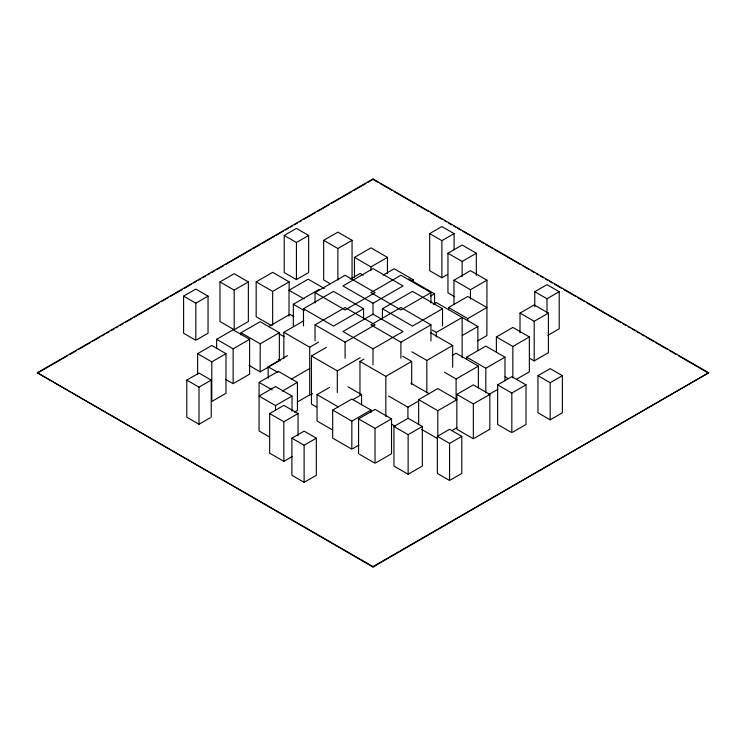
<?xml version="1.0" encoding="UTF-8"?>
<svg xmlns="http://www.w3.org/2000/svg" width="746" height="746" viewBox="0 0 746 746"><rect width="100%" height="100%" fill="white"/><g stroke="black" fill="none" stroke-linecap="round" stroke-linejoin="round"><path stroke-width="1.12" d="M37.3 372.758L373 178.947L708.7 372.758L373 567.053L37.3 372.758L373 566.578L708.7 372.758M38.307 372.655L67.541 355.777M69.555 354.62L76.614 350.545M78.628 349.38L90.732 342.395M92.746 341.23L99.805 337.155M101.82 335.989L104.841 334.245M106.855 333.08L108.879 331.914M110.893 330.758L113.914 329.005M115.928 327.839L117.952 326.683M119.966 325.517L122.987 323.773M125.002 322.608L132.061 318.533M134.075 317.367L159.28 302.82M161.295 301.654L168.354 297.579M170.368 296.414L182.472 289.429M184.486 288.264L191.545 284.189M193.559 283.023L196.58 281.279M198.595 280.114L200.618 278.957M202.632 277.792L205.654 276.039M207.668 274.882L209.682 273.717M211.705 272.551L214.727 270.807M216.741 269.642L223.8 265.567M225.814 264.401L251.02 249.854M253.034 248.688L260.093 244.613M262.107 243.448L274.202 236.463M276.225 235.298L283.275 231.223M285.298 230.066L288.32 228.313M290.334 227.157L292.348 225.991M294.372 224.826L297.393 223.082M299.407 221.916L301.421 220.751M303.445 219.585L315.539 212.601M317.554 211.435L329.648 204.451M331.672 203.294L351.832 191.647M353.846 190.482L365.941 183.497M367.955 182.341L373 179.422L378.045 182.341M284.207 235.456L296.423 228.407L308.639 235.456L308.639 272.551L296.423 279.601L284.207 272.551L284.207 235.456L296.423 242.506L308.639 235.456M208.041 296.134L195.825 303.193L195.825 340.288L183.609 333.229L183.609 296.134L195.825 289.084L208.041 296.134L208.041 333.229L196.767 339.738M233.218 329.182L219.977 321.535L219.977 281.923L234.169 273.735L248.362 281.923L248.362 321.535L235.111 329.182M219.977 281.923L234.169 290.119L248.362 281.923M330.291 283.75L323.671 279.927L323.671 240.324L337.863 232.127L352.056 240.324L352.056 278.762M271.684 325.694L256.167 316.733L256.167 281.867L272.654 272.346L289.14 281.867L289.14 289.998M323.671 240.324L337.863 248.521L352.056 240.324M256.167 281.867L272.654 291.388L289.14 281.867M289.028 316.062L289.028 290.25L308.191 279.19L324.324 288.506M354.471 277.139L354.471 257.379L370.958 247.859L387.444 257.379L387.444 273.651M216.638 348.606L216.638 339.309L233.134 329.788L249.621 339.309L249.621 374.175L234.104 383.136M197.606 353.679L211.799 345.482L225.991 353.679L225.991 393.282L211.799 401.479L211.799 361.875L197.606 353.679L197.606 374.651M241.023 334.973L241.023 332.735L260.186 321.666L279.349 332.735L279.349 360.784L260.186 371.844L249.089 365.437M293.318 326.049L293.318 304.284L319.176 289.355M315.036 292.618L345.09 275.265L375.135 292.618L345.09 309.963L315.036 292.618L315.036 302.951M354.471 257.379L370.958 266.9L387.444 257.379M350.219 279.163L360.169 273.418L363.153 275.143M268.607 326.627L289.896 314.336L293.775 316.565M447.516 274.509L441.884 277.764L429.668 270.714L429.668 233.619L441.884 226.56L454.1 233.619L454.1 249.845M216.638 339.309L233.134 348.83L249.621 339.309M303.482 325.946L303.482 308.732L333.527 291.378L363.582 308.732L363.582 319.064M211.799 361.875L225.991 353.679M210.288 417.751L199.014 424.26L186.798 417.21L186.798 380.115L199.014 373.065L211.23 380.115L211.23 417.21M241.023 332.735L260.186 343.794L279.349 332.735M429.668 233.619L441.884 240.669L454.1 233.619M283.853 358.639L283.853 332.296L303.743 320.808M383.071 275.153L394.158 268.756L413.321 279.815L413.321 282.063M186.798 380.115L199.014 387.165L211.23 380.115M315.036 324.846L345.09 307.492L375.135 324.846L345.09 342.19L315.036 324.846L315.036 340.913M454.575 296.666L447.954 292.842L447.954 253.239L462.147 245.042L476.34 253.239L476.34 275.377M411.298 280.981L413.321 279.815M363.582 308.732L333.527 326.077L303.482 308.732M373 303.296L403.054 285.942L373 268.597L342.946 285.942L373 303.296L373 314.765M268.14 378.269L268.14 366.808L287.499 355.637M283.853 332.296L309.711 347.226L318.663 342.06M447.954 253.239L462.147 261.436L476.34 253.239M382.418 319.064L382.418 308.732L412.473 291.378L442.518 308.732L442.518 325.946M268.756 436.531L259.048 430.936L259.104 382.362L278.267 371.303L297.43 382.362L297.43 410.421L294.4 412.165M316.435 406.943L311.455 404.071L311.455 355.963L326.375 347.347M430.964 292.618L400.91 309.963L370.865 292.618L400.91 275.265L430.964 292.618L430.964 302.951M453.969 304.601L453.969 280.198L470.456 270.677L486.952 280.198L486.896 335.579L477.813 340.819M430.563 296.106L434.545 293.812L434.545 304.126M291.369 379.108L309.758 368.487M282.305 391.1L297.43 382.362M433.305 304.275L436.289 302.55L477.86 326.487L477.86 350.545M453.969 280.198L470.456 289.718L486.952 280.198M373 348.867L403.054 331.522L373 314.169L342.946 331.522L373 348.867L373 364.934M442.518 308.732L412.473 326.077L382.418 308.732M292.031 396.061L275.544 386.549L259.048 396.061L275.544 405.582L292.031 396.061L292.031 411.177M311.455 355.963L337.323 370.893L360.197 357.688M448.57 307.529L467.733 296.47L486.896 307.529L467.733 318.589L448.57 307.529L448.57 309.776M292.376 456.431L283.853 461.345L269.66 453.158L269.66 413.545L283.853 405.358L298.046 413.545L298.046 435.683M359.964 394.643L359.964 361.428L363.945 359.124M298.148 401.544L308.788 395.399M430.964 324.846L400.91 307.492L370.865 324.846L400.91 342.19L430.964 324.846L430.964 340.913M310.709 394.765L312.695 393.618M332.511 429.92L317.031 420.977L317.031 394.625L329.611 387.361M432.307 330.114L436.289 332.408L462.147 317.479L462.147 357.576M269.66 413.545L283.853 421.742L298.046 413.545M359.964 361.428L385.831 376.357L411.689 361.428L411.689 384.339M534.77 306.765L534.77 291.695L546.986 284.646L559.202 291.695L559.202 328.79L547.928 335.299M332.679 410.076L351.842 421.145L351.842 449.195L332.679 438.135L332.679 410.076L351.842 399.017L371.004 410.076L371.004 412.324M462.371 335.43L477.86 326.487M352.839 399.66L361.549 394.625L361.549 404.938M291.9 438.191L304.116 431.141L316.332 438.191L316.332 475.286L304.116 482.345L291.9 475.286L291.9 438.191L304.116 445.25L316.332 438.191M411.904 351.804L426.824 360.421L452.682 345.482L452.682 367.256M520.009 332.912L520.009 313.106L534.201 304.918L548.394 313.106L548.394 352.718L534.201 360.905L529.473 358.173M534.77 291.695L546.986 298.745L559.202 291.695M452.225 355.497L456.104 353.259L478.363 366.109L478.363 387.883M496.379 352.065L496.379 336.95L512.866 327.429L529.362 336.95L529.362 371.825L516.754 379.099M351.842 421.145L371.004 410.076M358.556 453.755L358.556 418.879L375.042 409.368L391.529 418.879L391.529 453.755L376.012 462.716M466.651 359.404L466.651 357.166L485.814 346.097L504.977 357.166L504.977 380.73M520.009 313.106L534.201 321.302L548.394 313.106M418.655 399.642L437.809 388.582L456.972 399.642L437.809 410.701L418.655 399.642L418.655 424.325M444.485 372.263L456.104 378.968L478.363 366.109M496.379 336.95L512.866 346.47L529.362 336.95M388.563 396.014L407.922 407.185L418.571 401.04M358.556 418.879L375.042 428.4L391.529 418.879M466.651 357.166L485.814 368.226L504.977 357.166M352.849 448.607L358.901 445.12M393.944 426.46L408.137 418.273L422.329 426.46L422.329 466.073L408.137 474.26L393.944 466.073L393.944 426.46L408.137 434.657L422.329 426.46M456.86 394.401L473.346 403.922L473.346 438.788L456.86 429.267L456.86 394.401L473.346 384.88L489.833 394.401L489.833 429.267L474.316 438.228M510.889 432.111L497.638 424.465L497.638 384.861L511.831 376.665L526.023 384.861L526.023 424.465L512.782 432.111M488.835 394.531L497.918 389.291M473.346 403.922L489.833 394.401M537.959 375.676L550.175 368.617L562.391 375.676L562.391 412.771L550.175 419.821L537.959 412.771L537.959 375.676L550.175 382.726L562.391 375.676M497.638 384.861L511.831 393.058L526.023 384.861M437.361 436.354L449.577 443.404L449.577 480.499L437.361 473.449L437.361 436.354L449.577 429.304L461.793 436.354L461.793 473.449L450.509 479.958M451.927 430.601L456.972 427.691M449.577 443.404L461.793 436.354M380.059 183.497L392.154 190.482M394.168 191.647L414.328 203.294M416.352 204.451L428.446 211.435M430.461 212.601L442.555 219.585M444.579 220.751L446.593 221.916M448.607 223.082L451.628 224.826M453.652 225.991L455.666 227.157M457.68 228.313L460.702 230.066M462.725 231.223L469.775 235.298M471.798 236.463L483.893 243.448M485.907 244.613L492.966 248.688M494.98 249.854L520.186 264.401M522.2 265.567L529.259 269.642M531.273 270.807L534.295 272.551M536.318 273.717L538.332 274.882M540.346 276.039L543.368 277.792M545.382 278.957L547.405 280.114M549.42 281.279L552.441 283.023M554.455 284.189L561.514 288.264M563.528 289.429L575.632 296.414M577.646 297.579L584.705 301.654M586.72 302.82L611.925 317.367M613.939 318.533L620.998 322.608M623.013 323.773L626.034 325.517M628.048 326.683L630.072 327.839M632.086 329.005L635.107 330.758M637.121 331.914L639.145 333.08M641.159 334.245L644.18 335.989M646.195 337.155L653.254 341.23M655.268 342.395L667.372 349.38M669.386 350.545L676.445 354.62M678.459 355.777L707.693 372.655M408.677 278.883L434.545 293.812M430.806 332.856L452.682 345.482M505.107 376.861L508.017 378.539M289.028 290.25L304.154 298.987M402.737 356.252L411.689 361.428M293.318 304.284L304.256 310.606M410.822 383.164L429.211 393.776M278.286 333.331L284.095 336.688M348 386.801L361.549 394.625M421.676 429.444L436.802 438.172M183.609 296.134L195.825 303.193M391.473 424.045L395.343 426.274M278.286 359.684L280.226 360.803M317.031 394.625L338.32 406.915M268.14 366.808L277.82 372.403M259.104 382.362L272.215 389.934M359.525 454.314L375.042 463.275L375.042 428.4M225.367 379.22L233.134 383.696L233.134 348.83M550.175 382.726L550.175 419.821M546.986 298.745L546.986 312.658M534.201 321.302L534.201 360.905M512.866 346.47L512.866 377.858M511.831 393.058L511.831 432.661M485.814 368.226L485.814 392.909M470.456 289.718L470.456 299.015M467.733 318.589L467.733 320.836M462.147 261.436L462.147 276.579M456.104 378.968L456.104 399.586M441.884 240.669L441.884 277.764M437.809 410.701L437.809 436.513M436.289 332.408L436.289 336.996M426.824 360.421L426.824 392.489M408.137 434.657L408.137 474.26M407.922 407.185L407.922 418.646M400.91 342.19L400.91 358.257M385.831 376.357L385.831 416.454M373 178.947L373 179.422M373 566.578L373 567.053M370.958 266.9L370.958 270.388M345.09 342.19L345.09 358.257M337.863 248.521L337.863 279.974M337.323 370.893L337.323 392.657M309.711 347.226L309.711 395.343M304.116 445.25L304.116 482.345M296.423 242.506L296.423 279.601M283.853 421.742L283.853 461.345M275.544 405.582L275.544 410.235M272.654 291.388L272.654 325.088M260.186 343.794L260.186 371.844M234.169 290.119L234.169 329.723M199.014 387.165L199.014 424.26"/></g></svg>
